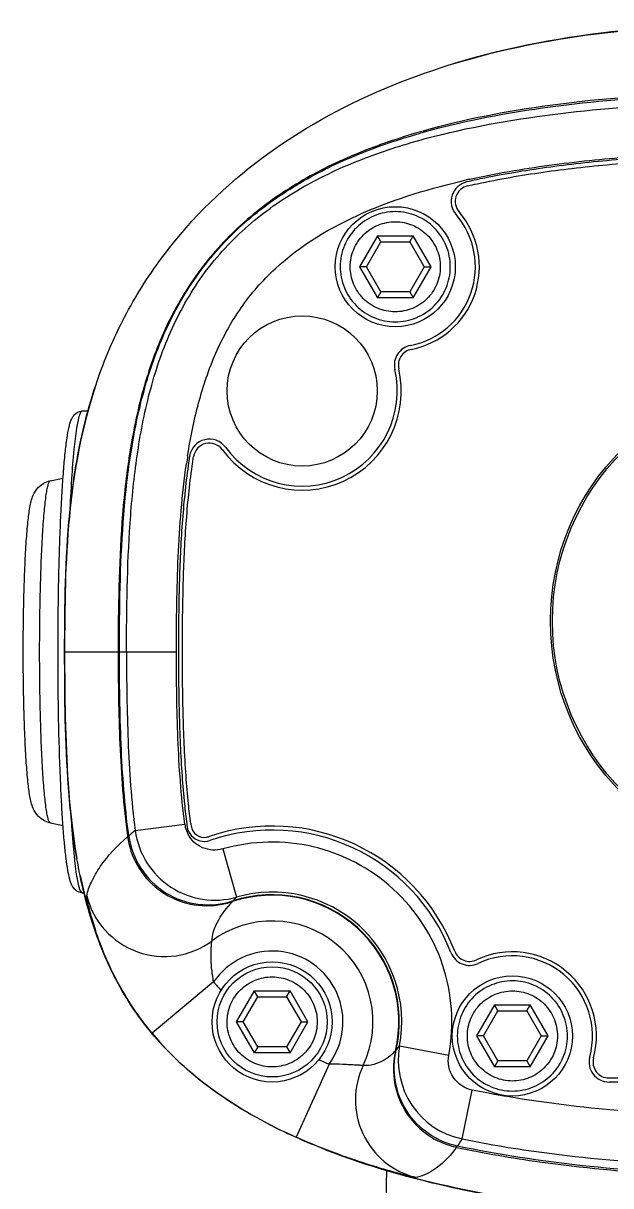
# Model space of a CAD drawing. Header units: millimetres. Extents: x 0 to 1173, y -4 to 841.
# Drawn here: x 537.66 to 561.14, y 692.17 to 738.6 of the extents above; entities that cross this region are included whole.
import ezdxf

# ---------------------------------------------------------------- set-up
doc = ezdxf.new("R2010")
doc.units = ezdxf.units.MM
doc.header["$LTSCALE"] = 65.395
doc.layers.get('0').update_dxf_attribs({"linetype": 'CONTINUOUS'})

msp = doc.modelspace()

# ---------------------------------------------------------------- linework, layer by layer
at = {"color": 7, "linetype": 'Continuous'}
for p, q in [((551.8151, 730.1114), (551.0992, 728.8714)), ((551.3763, 728.8714), (551.9536, 729.8714)), ((551.9536, 729.8714), (551.8151, 730.1114)), ((551.8151, 730.1114), (553.2469, 730.1114)), ((551.9536, 729.8714), (553.1083, 729.8714)), ((553.1083, 729.8714), (553.2469, 730.1114)), ((553.1083, 729.8714), (553.6857, 728.8714)), ((553.9628, 728.8714), (553.2469, 730.1114)), ((551.0992, 728.8714), (551.8151, 727.6314)), ((551.3763, 728.8714), (551.0992, 728.8714)), ((551.9536, 727.8714), (551.3763, 728.8714)), ((553.6857, 728.8714), (553.1083, 727.8714)), ((553.2469, 727.6314), (553.9628, 728.8714)), ((553.6857, 728.8714), (553.9628, 728.8714)), ((551.9536, 727.8714), (551.8151, 727.6314)), ((553.2469, 727.6314), (551.8151, 727.6314)), ((553.1083, 727.8714), (551.9536, 727.8714)), ((553.1083, 727.8714), (553.2469, 727.6314)), ((540.0201, 723.111), (540.2541, 723.1233)), ((538.7368, 720.3194), (539.2546, 720.4297)), ((539.3191, 713.4912), (543.787, 713.4912)), ((538.7368, 706.663), (539.2546, 706.5527)), ((539.6187, 706.5388), (539.7456, 705.618)), ((542.1415, 706.3519), (544.1194, 706.612)), ((541.831, 706.1392), (541.8355, 706.1065)), ((541.8355, 706.1065), (541.8877, 706.1137)), ((539.7456, 705.618), (539.8122, 705.2396)), ((545.639, 705.6176), (546.1879, 703.6951)), ((539.9389, 704.5607), (540.0952, 703.8496)), ((540.0201, 703.8714), (540.0971, 703.8673)), ((540.0952, 703.8496), (540.3232, 703.0036)), ((546.0083, 703.5348), (546.0137, 703.5185)), ((546.0416, 703.5441), (546.1881, 703.6952)), ((540.3232, 703.0036), (540.4818, 702.4987)), ((545.2723, 700.3067), (542.8128, 698.2596)), ((546.8951, 699.9514), (546.1792, 698.7114)), ((546.4563, 698.7114), (547.0336, 699.7114)), ((547.0336, 699.7114), (546.8951, 699.9514)), ((546.8951, 699.9514), (548.3269, 699.9514)), ((547.0336, 699.7114), (548.1883, 699.7114)), ((548.1883, 699.7114), (548.3269, 699.9514)), ((548.1883, 699.7114), (548.7657, 698.7114)), ((549.0428, 698.7114), (548.3269, 699.9514)), ((556.4951, 699.3914), (555.7792, 698.1514)), ((556.6336, 699.1514), (556.4951, 699.3914)), ((556.4951, 699.3914), (557.9269, 699.3914)), ((557.7883, 699.1514), (557.9269, 699.3914)), ((558.6428, 698.1514), (557.9269, 699.3914)), ((556.0563, 698.1514), (556.6336, 699.1514)), ((556.6336, 699.1514), (557.7883, 699.1514)), ((557.7883, 699.1514), (558.3657, 698.1514)), ((546.1792, 698.7114), (546.8951, 697.4714)), ((546.4563, 698.7114), (546.1792, 698.7114)), ((547.0336, 697.7114), (546.4563, 698.7114)), ((548.7657, 698.7114), (548.1883, 697.7114)), ((548.3269, 697.4714), (549.0428, 698.7114)), ((548.7657, 698.7114), (549.0428, 698.7114)), ((555.7792, 698.1514), (556.4951, 696.9114)), ((556.0563, 698.1514), (555.7792, 698.1514)), ((556.6336, 697.1514), (556.0563, 698.1514)), ((558.3657, 698.1514), (557.7883, 697.1514)), ((557.9269, 696.9114), (558.6428, 698.1514)), ((558.3657, 698.1514), (558.6428, 698.1514)), ((547.0336, 697.7114), (546.8951, 697.4714)), ((548.3269, 697.4714), (546.8951, 697.4714)), ((548.1883, 697.7114), (547.0336, 697.7114)), ((548.1883, 697.7114), (548.3269, 697.4714)), ((552.5406, 697.5603), (552.5604, 697.5556)), ((552.7051, 697.7562), (554.6701, 697.3877)), ((549.8837, 697.0234), (548.5715, 694.1048)), ((556.6336, 697.1514), (556.4951, 696.9114)), ((557.9269, 696.9114), (556.4951, 696.9114)), ((557.7883, 697.1514), (556.6336, 697.1514)), ((557.7883, 697.1514), (557.9269, 696.9114)), ((561.0734, 696.4714), (575.7486, 696.4714)), ((555.2049, 694.0378), (555.6057, 695.9898)), ((575.7486, 696.3114), (561.0734, 696.3114)), ((554.985, 693.7019), (554.9964, 693.7554)), ((550.0792, 693.479), (550.6222, 693.282)), ((552.1844, 692.7844), (552.152, 691.5596))]:
    msp.add_line(p, q, dxfattribs=at)
for points in [[(539.4614, 708.2181), (539.5195, 707.4898), (539.6187, 706.5388)], [(550.6222, 693.282), (551.6338, 692.9464), (552.6711, 692.6395), (553.7384, 692.3582), (554.8311, 692.1023), (555.9466, 691.8711), (557.0928, 691.662), (558.2634, 691.4755), (559.4556, 691.311)]]:
    msp.add_lwpolyline(points, dxfattribs=at)
for centre, radius in [((552.531, 728.8714), 2.4), ((548.811, 723.9114), 3), ((568.411, 714.7114), 9.68), ((568.411, 714.7114), 9.6), ((547.611, 698.7114), 2.4), ((547.611, 698.7114), 2.2), ((557.211, 698.1514), 2.4)]:
    msp.add_circle(centre, radius, dxfattribs=at)
for centre, radius, start, end in [((555.5648, 731.4784), 0.8, 102.79842, 220.673), ((562.2934, 701.9317), 31.1839, 102.58525, 102.83368), ((555.5648, 731.4784), 0.64, 102.79842, 220.673), ((552.531, 728.8714), 3.2, 280.9883, 40.673), ((552.531, 728.8714), 3.36, 280.9883, 40.673), ((553.2934, 724.9448), 0.8, 100.9883, 192.9816), ((553.2934, 724.9448), 0.64, 100.9883, 192.9816), ((548.811, 723.9114), 3.96, 216.28474, 12.9816), ((548.811, 723.9114), 3.8, 216.30428, 12.9816), ((540.043, 722.6747), 0.4369, 93.00324, 96.75371), ((545.1039, 721.1879), 0.8, 36.30428, 171.06033), ((545.1039, 721.1879), 0.64, 36.42533, 171.04956), ((569.6954, 717.3247), 25.7732, 171.06918, 171.78817), ((546.7838, 700.2482), 7.6685, 127.25596, 129.73292), ((545.3144, 706.7744), 3.2009, 187.58496, 285.84162), ((545.3004, 706.7681), 1.1912, 187.52696, 193.322), ((545.3162, 706.7722), 1.2077, 193.33791, 207.18164), ((568.8429, 709.8697), 24.8572, 187.50888, 187.75118), ((544.8937, 706.6085), 0.6868, 187.76594, 255.19982), ((568.8333, 709.8684), 24.6875, 187.51401, 187.75119), ((544.8947, 706.6086), 0.5276, 187.69759, 280.3008), ((547.611, 698.7114), 7.8222, 21.17301, 108.9474), ((547.611, 698.7114), 7.6622, 21.17355, 108.9474), ((544.9928, 706.5445), 3.1875, 187.89742, 192.73793), ((544.8969, 706.6162), 0.6955, 255.20538, 288.97607), ((544.8961, 706.6205), 0.5399, 280.22492, 288.91137), ((547.611, 698.7114), 7.1822, 349.33372, 105.9364), ((547.611, 698.7114), 5.1829, 349.37897, 105.93555), ((543.3075, 704.5238), 3.2015, 194.0353, 306.4826), ((545.0042, 706.5581), 3.2062, 283.69056, 288.37228), ((549.3432, 700.4378), 4.5332, 137.24181, 140.42906), ((547.611, 698.7114), 5.0622, 346.85561, 108.38009), ((547.611, 698.7114), 5.0811, 347.23099, 107.99287), ((547.611, 698.7114), 4.0306, 334.50665, 126.54234), ((547.611, 698.7114), 2.831, 323.39706, 145.70102), ((555.5019, 701.7679), 0.8, 201.17355, 295.29448), ((555.5019, 701.7679), 0.64, 201.18018, 295.42437), ((557.211, 698.1514), 3.36, 344.92998, 115.26974), ((557.211, 698.1514), 3.2, 344.92842, 115.29448), ((552.3801, 706.2241), 9.2485, 219.7779, 222.5535), ((550.8009, 699.1783), 2.3758, 312.16056, 317.07464), ((555.6603, 696.8323), 3.2035, 166.86621, 172.06827), ((550.6901, 699.2807), 2.5267, 317.95176, 322.88896), ((555.8518, 697.1723), 3.2005, 169.48845, 258.33847), ((557.7936, 714.6229), 19.2953, 244.48663, 245.79902), ((554.1386, 695.6), 3.2006, 154.52543, 255.36867), ((561.0734, 697.1114), 0.8, 164.93602, 270.00452), ((561.0734, 697.1114), 0.64, 164.92969, 270), ((555.6475, 696.8132), 3.181, 253.11494, 257.98006), ((551.2313, 696.4495), 4.6518, 322.39377, 323.79666), ((551.7936, 696.032), 3.9515, 324.71524, 329.68876), ((559.616, 718.966), 27.2129, 248.69279, 249.48495)]:
    msp.add_arc(centre, radius, start, end, dxfattribs=at)
for points, knots in [([(539.3191, 713.4912), (539.3192, 715.3395), (539.3518, 718.1211), (539.8759, 721.7926), (540.6067, 724.4846), (541.7275, 727.0437), (543.7337, 730.1756), (547.1091, 733.4453), (552.0071, 736.1602), (557.3482, 737.7814), (562.8635, 738.5106), (566.5632, 738.5965), (568.411, 738.5965)], [0, 0, 0, 0, 0.1248528, 0.187418, 0.2500405, 0.3126952, 0.3753628, 0.5003498, 0.6253334, 0.7502789, 0.8751809, 1, 1, 1, 1]), ([(568.411, 738.5969), (566.1368, 738.5969), (561.582, 738.4672), (557.07, 737.6513), (554.891, 736.9921)], [0, 0, 0, 0, 0.49974, 1, 1, 1, 1]), ([(568.411, 735.8704), (566.6838, 735.8697), (563.2282, 735.7963), (558.0655, 735.3182), (553.8198, 734.4428), (550.5673, 733.2636), (548.2603, 732.0661), (546.1853, 730.4927), (544.4683, 728.53), (543.1964, 726.2561), (542.353, 723.7969), (541.8493, 721.2509), (541.4969, 717.8119), (541.4577, 715.2182), (541.458, 713.4912)], [0, 0, 0, 0, 0.1250513, 0.2500807, 0.3750428, 0.4375594, 0.5000527, 0.5625265, 0.6249829, 0.6874446, 0.749932, 0.8124404, 0.8749608, 1, 1, 1, 1]), ([(541.5093, 713.4912), (541.509, 715.2151), (541.5482, 717.8039), (541.8965, 721.2369), (542.3943, 723.7796), (543.2298, 726.2375), (544.4961, 728.5112), (546.2106, 730.4725), (548.2868, 732.04), (550.594, 733.2296), (553.8447, 734.3982), (558.0845, 735.2636), (563.2379, 735.7374), (566.687, 735.8093), (568.411, 735.8108)], [0, 0, 0, 0, 0.1250104, 0.1875175, 0.2500168, 0.3125134, 0.3750031, 0.4374981, 0.4999953, 0.562513, 0.6250401, 0.7499851, 0.8749824, 1, 1, 1, 1]), ([(541.7919, 713.4912), (541.792, 715.1999), (541.8304, 717.7658), (542.1569, 721.1705), (542.6214, 723.6971), (543.4148, 726.1464), (544.6451, 728.4166), (546.3472, 730.3618), (548.4241, 731.8912), (550.7287, 733.0333), (553.9662, 734.1438), (558.175, 734.9595), (563.2839, 735.4071), (566.7023, 735.4789), (568.411, 735.4789)], [0, 0, 0, 0, 0.1250085, 0.1875251, 0.2500478, 0.3126062, 0.3751207, 0.4376079, 0.5000871, 0.5625806, 0.6250756, 0.750008, 0.8749931, 1, 1, 1, 1]), ([(568.411, 733.4058), (567.7117, 733.4058), (566.3779, 733.3941), (564.4751, 733.3379), (562.7589, 733.2489), (561.2054, 733.1319), (559.7734, 732.9884), (558.415, 732.8156), (557.0894, 732.6069), (556.0838, 732.4129), (555.5177, 732.2881), (555.3875, 732.2585)], [0, 0, 0, 0, 0.1600454, 0.3052566, 0.4357266, 0.5534504, 0.6619717, 0.76529, 0.8671192, 0.9693919, 1, 1, 1, 1]), ([(555.423, 732.1025), (555.5525, 732.1319), (556.1157, 732.2561), (557.1169, 732.4493), (558.4374, 732.6572), (559.7914, 732.8294), (561.2193, 732.9724), (562.769, 733.0892), (564.4815, 733.178), (566.3808, 733.2341), (567.7126, 733.2458), (568.411, 733.2458)], [0, 0, 0, 0, 0.0306081, 0.1328808, 0.23471, 0.3380283, 0.4465496, 0.5642734, 0.6947434, 0.8399546, 1, 1, 1, 1]), ([(555.4987, 732.3664), (556.5482, 732.6007), (558.6771, 732.9629), (562.9842, 733.4), (566.2398, 733.4858), (568.411, 733.4858)], [0, 0, 0, 0, 0.2484991, 0.4982801, 1, 1, 1, 1]), ([(544.2347, 721.3258), (544.3457, 722.0321), (544.6261, 723.4259), (545.3013, 725.435), (546.3095, 727.2765), (548.1514, 729.3849), (551.2444, 731.2155), (553.9688, 732.0181), (555.3668, 732.3366)], [0, 0, 0, 0, 0.1270177, 0.2520734, 0.3751522, 0.4974791, 0.7452812, 1, 1, 1, 1]), ([(552.5383, 731.0725), (552.2521, 731.0725), (551.6734, 730.9597), (550.9404, 730.4728), (550.4484, 729.7422), (550.2738, 728.8789), (550.4426, 728.0147), (550.9297, 727.2803), (551.6597, 726.7901), (552.2374, 726.6704), (552.5237, 726.6704)], [0, 0, 0, 0, 0.1250352, 0.2500184, 0.3750131, 0.5000042, 0.6249958, 0.7499936, 0.8749594, 1, 1, 1, 1]), ([(552.5237, 726.6704), (552.8099, 726.6704), (553.3886, 726.7832), (554.1216, 727.27), (554.6136, 728.0007), (554.7881, 728.864), (554.6193, 729.7282), (554.1323, 730.4625), (553.4023, 730.9527), (552.8245, 731.0725), (552.5383, 731.0725)], [0, 0, 0, 0, 0.1250352, 0.2500184, 0.3750131, 0.5000042, 0.6249958, 0.7499936, 0.8749594, 1, 1, 1, 1]), ([(552.524, 727.0714), (552.2899, 727.0714), (551.8169, 727.1684), (551.2202, 727.5705), (550.822, 728.1713), (550.6842, 728.8785), (550.8274, 729.5848), (551.2304, 730.1821), (551.83, 730.581), (552.3038, 730.6714), (552.538, 730.6714)], [0, 0, 0, 0, 0.1250255, 0.2499884, 0.3749811, 0.4999769, 0.6249756, 0.7499796, 0.8749832, 1, 1, 1, 1]), ([(552.538, 730.6714), (552.7721, 730.6714), (553.2451, 730.5744), (553.8418, 730.1724), (554.24, 729.5716), (554.3778, 728.8644), (554.2346, 728.1581), (553.8316, 727.5608), (553.232, 727.1618), (552.7582, 727.0714), (552.524, 727.0714)], [0, 0, 0, 0, 0.1250275, 0.2499943, 0.3749893, 0.4999854, 0.6249821, 0.7499738, 0.8749731, 1, 1, 1, 1]), ([(540.5776, 724.1906), (540.0035, 722.4806), (539.3549, 718.8953), (539.3187, 715.2906), (539.3187, 713.4912)], [0, 0, 0, 0, 0.5006213, 1, 1, 1, 1]), ([(539.1625, 708.1598), (539.0917, 709.7333), (539.046, 712.1497), (539.0594, 715.3589), (539.1034, 717.3531), (539.1607, 718.8328), (539.2111, 719.8073), (539.2693, 720.6656), (539.3341, 721.3936), (539.4052, 721.9827), (539.4735, 722.3863), (539.5405, 722.6443), (539.6031, 722.8153), (539.7231, 723.0092), (539.8888, 723.0964), (539.9916, 723.1086)], [0, 0, 0, 0, 0.3110526, 0.4771231, 0.6337849, 0.7049406, 0.7695573, 0.8264968, 0.87482, 0.9138859, 0.9436682, 0.9555559, 0.9664828, 0.9795521, 1, 1, 1, 1]), ([(539.9098, 722.9486), (539.8523, 722.7809), (539.7725, 722.3195), (539.672, 721.4728), (539.5851, 720.323), (539.5392, 719.4602), (539.5181, 718.9852)], [0, 0, 0, 0, 0.1333666, 0.3499352, 0.6423924, 1, 1, 1, 1]), ([(539.9937, 723.1007), (539.9857, 723.0949), (539.9456, 723.0513), (539.9256, 722.9944), (539.9098, 722.9486)], [0, 0, 0, 0, 0.1699771, 1, 1, 1, 1]), ([(540.0123, 723.1098), (540.0091, 723.109), (540.0025, 723.1065), (539.9966, 723.1028), (539.9937, 723.1007)], [0, 0, 0, 0, 0.4768668, 1, 1, 1, 1]), ([(540.0201, 723.111), (540.0188, 723.1109), (540.0162, 723.1107), (540.0136, 723.1101), (540.0123, 723.1098)], [0, 0, 0, 0, 0.4962869, 1, 1, 1, 1]), ([(544.3136, 721.3122), (544.2939, 721.1867), (544.2182, 720.6801), (544.11, 719.7825), (544.01, 718.6137), (543.9408, 717.4239), (543.8962, 716.193), (543.8715, 714.8792), (543.867, 713.9693), (543.867, 713.4912)], [0, 0, 0, 0, 0.0486886, 0.1962268, 0.3462072, 0.4976246, 0.6521884, 0.8172886, 1, 1, 1, 1]), ([(544.027, 713.4912), (544.027, 713.9687), (544.0315, 714.8774), (544.0562, 716.1887), (544.1006, 717.4165), (544.1696, 718.6024), (544.2692, 719.7663), (544.3768, 720.6592), (544.4521, 721.1627), (544.4717, 721.2875)], [0, 0, 0, 0, 0.1827086, 0.3478063, 0.5023677, 0.6537827, 0.8037607, 0.9512967, 1, 1, 1, 1]), ([(543.787, 713.4912), (543.787, 714.7527), (543.817, 717.2624), (544.0081, 719.7703), (544.1865, 721.006)], [0, 0, 0, 0, 0.5025759, 1, 1, 1, 1]), ([(537.6644, 713.4912), (537.6644, 713.9015), (537.6696, 714.705), (537.6927, 715.8686), (537.7302, 716.9349), (537.7802, 717.8633), (537.8419, 718.6257), (537.9062, 719.1545), (537.9784, 719.5083), (538.0661, 719.7884), (538.2789, 720.1234), (538.5638, 720.2825), (538.7368, 720.3194)], [0, 0, 0, 0, 0.1710751, 0.3350618, 0.4852965, 0.6159806, 0.7227278, 0.8042719, 0.8378807, 0.873203, 0.9262302, 1, 1, 1, 1]), ([(538.7368, 720.3194), (538.7175, 720.3152), (538.6806, 720.2605), (538.6454, 720.1554), (538.6053, 719.9837), (538.5488, 719.6401), (538.4868, 719.0665), (538.4251, 718.2274), (538.374, 717.209), (538.3358, 716.0506), (538.3122, 714.7955), (538.3069, 713.9314), (538.3069, 713.4912)], [0, 0, 0, 0, 0.0086137, 0.0251357, 0.0504213, 0.0844512, 0.1777155, 0.3017392, 0.4519678, 0.6227649, 0.807792, 1, 1, 1, 1]), ([(538.7368, 706.663), (538.5639, 706.6999), (538.2793, 706.8595), (538.0663, 707.1942), (537.9783, 707.4744), (537.9061, 707.8281), (537.8418, 708.357), (537.7802, 709.1194), (537.7302, 710.0478), (537.6927, 711.1141), (537.6696, 712.2776), (537.6644, 713.081), (537.6644, 713.4912)], [0, 0, 0, 0, 0.0737467, 0.1267973, 0.162108, 0.1957429, 0.2772862, 0.3840375, 0.5147236, 0.6649577, 0.8289453, 1, 1, 1, 1]), ([(538.3069, 713.4912), (538.3069, 713.051), (538.3122, 712.1869), (538.3358, 710.9318), (538.374, 709.7734), (538.4251, 708.755), (538.4868, 707.9159), (538.5488, 707.3423), (538.6053, 706.9987), (538.6454, 706.827), (538.6806, 706.7219), (538.7175, 706.6672), (538.7368, 706.663)], [0, 0, 0, 0, 0.192208, 0.3772351, 0.5480322, 0.6982608, 0.8222845, 0.9155488, 0.9495787, 0.9748643, 0.9913863, 1, 1, 1, 1]), ([(568.411, 690.7683), (566.6082, 690.7683), (563.0006, 690.8904), (557.6188, 691.4874), (553.1924, 692.4169), (549.7598, 693.5524), (547.2777, 694.6617), (544.9616, 696.1012), (542.9379, 697.9456), (541.3667, 700.1952), (540.3288, 702.7269), (539.7322, 705.3839), (539.3472, 708.9787), (539.3191, 711.6884), (539.3191, 713.4912)], [0, 0, 0, 0, 0.1247311, 0.249487, 0.3742964, 0.436788, 0.4993436, 0.5619814, 0.6246942, 0.6874488, 0.7501667, 0.8127685, 0.8752657, 1, 1, 1, 1]), ([(541.458, 713.4912), (541.4581, 712.2644), (541.4897, 709.8096), (541.6639, 707.3561), (541.831, 706.1392)], [0, 0, 0, 0, 0.4996846, 1, 1, 1, 1]), ([(541.882, 706.1455), (541.7151, 707.3614), (541.5409, 709.8127), (541.5093, 712.2655), (541.5093, 713.4912)], [0, 0, 0, 0, 0.5003071, 1, 1, 1, 1]), ([(541.7919, 713.4912), (541.7919, 712.3102), (541.8219, 709.9267), (541.9843, 707.5443), (542.1415, 706.3519)], [0, 0, 0, 0, 0.4954287, 1, 1, 1, 1]), ([(544.1208, 706.6122), (543.9707, 707.7449), (543.8156, 710.0405), (543.787, 712.337), (543.787, 713.4912)], [0, 0, 0, 0, 0.4974613, 1, 1, 1, 1]), ([(543.867, 713.4912), (543.867, 713.0901), (543.8707, 712.2821), (543.8912, 711.048), (543.9328, 709.7959), (544.001, 708.5749), (544.0907, 707.5185), (544.1644, 706.8825), (544.1988, 706.6213)], [0, 0, 0, 0, 0.1747069, 0.3518951, 0.5376481, 0.7205997, 0.884973, 1, 1, 1, 1]), ([(544.3578, 706.64), (544.3234, 706.9003), (544.25, 707.5334), (544.1606, 708.5859), (544.0926, 709.8028), (544.0512, 711.0519), (544.0307, 712.2837), (544.027, 713.0905), (544.027, 713.4912)], [0, 0, 0, 0, 0.1153178, 0.279637, 0.4625286, 0.6482205, 0.8253505, 1, 1, 1, 1]), ([(540.0201, 703.8714), (539.9229, 703.8765), (539.7594, 703.9446), (539.6297, 704.1164), (539.5643, 704.2681), (539.4998, 704.4795), (539.4365, 704.8017), (539.3706, 705.2682), (539.3099, 705.845), (539.254, 706.529), (539.2037, 707.3126), (539.1757, 707.8675), (539.1625, 708.1598)], [0, 0, 0, 0, 0.0641018, 0.1066891, 0.1393326, 0.1725265, 0.2521677, 0.3552213, 0.4828204, 0.6340757, 0.8072309, 1, 1, 1, 1]), ([(539.5668, 707.0382), (539.5925, 706.593), (539.6349, 705.966), (539.7097, 705.189), (539.7657, 704.7353), (539.8213, 704.3783), (539.8831, 704.1127), (539.9323, 703.9553), (539.992, 703.8729), (540.0201, 703.8714)], [0, 0, 0, 0, 0.4142318, 0.5835801, 0.7253481, 0.8381024, 0.9209807, 0.9738582, 1, 1, 1, 1]), ([(545.639, 705.6176), (545.3798, 705.5436), (544.7926, 705.5764), (544.365, 705.9811), (544.242, 706.2205)], [0, 0, 0, 0, 0.5003331, 1, 1, 1, 1]), ([(540.2017, 703.7474), (540.2372, 703.9378), (540.39, 704.3472), (540.8842, 705.1835), (541.4232, 705.7603), (541.8355, 706.1065)], [0, 0, 0, 0, 0.1997341, 0.4449031, 1, 1, 1, 1]), ([(541.882, 706.1455), (541.945, 705.6876), (542.2776, 704.7872), (543.2988, 703.7854), (544.6469, 703.3073), (545.6016, 703.4012), (546.0414, 703.544)], [0, 0, 0, 0, 0.2499887, 0.5000152, 0.7499757, 1, 1, 1, 1]), ([(541.8837, 705.8416), (541.9764, 705.4315), (542.3295, 704.6395), (543.2754, 703.7567), (544.4882, 703.3062), (545.3545, 703.3435), (545.7631, 703.4431)], [0, 0, 0, 0, 0.2500226, 0.4999503, 0.7499374, 1, 1, 1, 1]), ([(542.8128, 698.2596), (542.5931, 698.5235), (542.1789, 699.0667), (541.6361, 699.9186), (541.1817, 700.7804), (540.8714, 701.496), (540.6658, 702.0465), (540.5366, 702.4265), (540.4299, 702.772), (540.3452, 703.0747), (540.2814, 703.3282), (540.2398, 703.5077), (540.2181, 703.6208), (540.205, 703.6832), (540.204, 703.7194), (540.1971, 703.7439), (540.2017, 703.7474)], [0, 0, 0, 0, 0.1677517, 0.3332568, 0.4929524, 0.6432413, 0.7139745, 0.7800059, 0.8393052, 0.8906163, 0.9335094, 0.9671951, 0.980196, 0.9903795, 0.9972008, 1, 1, 1, 1]), ([(545.2111, 701.9497), (545.2057, 702.174), (545.3779, 702.6799), (545.6656, 703.1037), (545.8488, 703.3256)], [0, 0, 0, 0, 0.4381094, 1, 1, 1, 1]), ([(540.482, 702.4987), (540.7238, 701.7738), (541.3145, 700.3544), (542.1574, 699.0655), (542.6341, 698.4667)], [0, 0, 0, 0, 0.4996112, 1, 1, 1, 1]), ([(545.2723, 700.3067), (545.241, 700.4955), (545.1973, 700.7721), (545.1721, 701.1329), (545.1668, 701.3759), (545.1731, 701.5885), (545.1816, 701.7606), (545.1988, 701.8735), (545.2015, 701.9345), (545.2111, 701.9497)], [0, 0, 0, 0, 0.3474715, 0.5079055, 0.6567377, 0.7884782, 0.8948727, 0.9674319, 1, 1, 1, 1]), ([(547.604, 696.9114), (547.3699, 696.9114), (546.8969, 697.0084), (546.3002, 697.4105), (545.902, 698.0113), (545.7642, 698.7185), (545.9074, 699.4248), (546.3104, 700.0221), (546.91, 700.421), (547.3838, 700.5114), (547.618, 700.5114)], [0, 0, 0, 0, 0.1250275, 0.2499943, 0.3749893, 0.4999854, 0.6249822, 0.7499738, 0.8749731, 1, 1, 1, 1]), ([(547.618, 700.5114), (547.8521, 700.5114), (548.3251, 700.4144), (548.9218, 700.0124), (549.32, 699.4116), (549.4578, 698.7044), (549.3146, 697.9981), (548.9116, 697.4008), (548.312, 697.0018), (547.8382, 696.9114), (547.604, 696.9114)], [0, 0, 0, 0, 0.1250275, 0.2499943, 0.3749893, 0.4999854, 0.6249821, 0.7499738, 0.8749731, 1, 1, 1, 1]), ([(557.2183, 700.3525), (556.9321, 700.3525), (556.3534, 700.2397), (555.6204, 699.7528), (555.1284, 699.0222), (554.9538, 698.1589), (555.1226, 697.2947), (555.6097, 696.5603), (556.3397, 696.0701), (556.9174, 695.9504), (557.2037, 695.9504)], [0, 0, 0, 0, 0.1250352, 0.2500184, 0.3750131, 0.5000042, 0.6249958, 0.7499936, 0.8749594, 1, 1, 1, 1]), ([(557.2037, 695.9504), (557.4899, 695.9504), (558.0686, 696.0632), (558.8016, 696.55), (559.2936, 697.2807), (559.4681, 698.144), (559.2993, 699.0082), (558.8123, 699.7425), (558.0823, 700.2327), (557.5045, 700.3525), (557.2183, 700.3525)], [0, 0, 0, 0, 0.1250352, 0.2500184, 0.3750131, 0.5000042, 0.6249958, 0.7499936, 0.8749594, 1, 1, 1, 1]), ([(557.204, 696.3514), (556.9699, 696.3514), (556.4969, 696.4484), (555.9002, 696.8505), (555.502, 697.4513), (555.3642, 698.1585), (555.5074, 698.8648), (555.9104, 699.4621), (556.51, 699.861), (556.9838, 699.9514), (557.218, 699.9514)], [0, 0, 0, 0, 0.1250275, 0.2499943, 0.3749893, 0.4999854, 0.6249822, 0.7499738, 0.8749731, 1, 1, 1, 1]), ([(557.218, 699.9514), (557.4521, 699.9514), (557.9251, 699.8544), (558.5218, 699.4524), (558.92, 698.8516), (559.0578, 698.1444), (558.9146, 697.4381), (558.5116, 696.8408), (557.912, 696.4418), (557.4382, 696.3514), (557.204, 696.3514)], [0, 0, 0, 0, 0.1250275, 0.2499943, 0.3749893, 0.4999854, 0.6249821, 0.7499738, 0.8749731, 1, 1, 1, 1]), ([(542.8128, 698.2596), (543.5744, 697.3446), (545.3785, 695.7374), (547.4845, 694.5936), (548.5715, 694.1048)], [0, 0, 0, 0, 0.4997219, 1, 1, 1, 1]), ([(552.3956, 697.4172), (552.2993, 697.3302), (551.969, 697.0794), (551.5337, 696.9426), (551.2492, 696.9766)], [0, 0, 0, 0, 0.3115456, 1, 1, 1, 1]), ([(555.0191, 693.7495), (554.6084, 693.8364), (553.8132, 694.1784), (552.9183, 695.11), (552.4506, 696.3138), (552.4736, 697.179), (552.5664, 697.5884)], [0, 0, 0, 0, 0.2500169, 0.4999475, 0.7499773, 1, 1, 1, 1]), ([(555.6057, 695.9898), (555.3099, 696.0506), (554.7449, 696.4216), (554.6143, 697.0851), (554.67, 697.3819)], [0, 0, 0, 0, 0.4999887, 1, 1, 1, 1]), ([(550.5823, 697.0062), (550.5291, 697.0092), (550.2966, 697.0232), (550.0633, 697.0305), (549.8837, 697.0234)], [0, 0, 0, 0, 0.228598, 1, 1, 1, 1]), ([(551.2492, 696.9766), (551.244, 696.9742), (551.2244, 696.9753), (551.1868, 696.9739), (551.1278, 696.9765), (551.0126, 696.9811), (550.8284, 696.992), (550.6706, 697.0011), (550.5823, 697.0062)], [0, 0, 0, 0, 0.0257521, 0.0836561, 0.1721722, 0.2896075, 0.6025978, 1, 1, 1, 1]), ([(552.4874, 697.2744), (552.4356, 696.9027), (552.4634, 696.1344), (552.9013, 695.0726), (553.6788, 694.2272), (554.3644, 693.8783), (554.7235, 693.7693)], [0, 0, 0, 0, 0.2500515, 0.4999366, 0.7499341, 1, 1, 1, 1]), ([(568.411, 694.9087), (567.3341, 694.9087), (564.6469, 694.9281), (560.3629, 695.2101), (557.1764, 695.6673), (555.6057, 695.9898)], [0, 0, 0, 0, 0.2510321, 0.6262421, 1, 1, 1, 1]), ([(553.3301, 692.5033), (553.317, 692.5017), (553.2734, 692.5139), (553.1842, 692.53), (553.0465, 692.5646), (552.7765, 692.6315), (552.3429, 692.7489), (551.7282, 692.9278), (551.0108, 693.1554), (549.9381, 693.5285), (549.1199, 693.8583), (548.5715, 694.1048)], [0, 0, 0, 0, 0.0078884, 0.0262433, 0.0546326, 0.0922296, 0.1923959, 0.3224704, 0.4742491, 0.6413239, 1, 1, 1, 1]), ([(554.985, 693.7019), (556.0861, 693.4675), (558.8623, 692.9956), (563.3477, 692.5704), (566.724, 692.5032), (568.411, 692.5032)], [0, 0, 0, 0, 0.2501492, 0.6251403, 1, 1, 1, 1]), ([(568.411, 692.5632), (567.2893, 692.5632), (564.4839, 692.5928), (560.0028, 692.9031), (556.6663, 693.4009), (555.0191, 693.7495)], [0, 0, 0, 0, 0.2499097, 0.6248825, 1, 1, 1, 1]), ([(555.2049, 694.0378), (556.2885, 693.8155), (559.02, 693.368), (562.6048, 693.0487), (565.9215, 692.9233), (567.5812, 692.9167), (568.411, 692.9172)], [0, 0, 0, 0, 0.2500002, 0.6249617, 0.8124793, 1, 1, 1, 1]), ([(550.0792, 693.4789), (551.7656, 692.8478), (555.2566, 691.9039), (558.8207, 691.369), (560.6092, 691.1748)], [0, 0, 0, 0, 0.5002291, 1, 1, 1, 1]), ([(554.9166, 693.6108), (554.6724, 693.2939), (554.2029, 692.8268), (553.5855, 692.5243), (553.3302, 692.5033)], [0, 0, 0, 0, 0.6096828, 1, 1, 1, 1])]:
    msp.add_open_spline(points, degree=3, knots=knots, dxfattribs=at)
msp.add_open_spline([(539.3187, 713.4912), (539.3186, 711.7329), (539.3375, 709.9721), (539.4614, 708.2181)], degree=3, dxfattribs=at)

doc.saveas('drawing.dxf')
